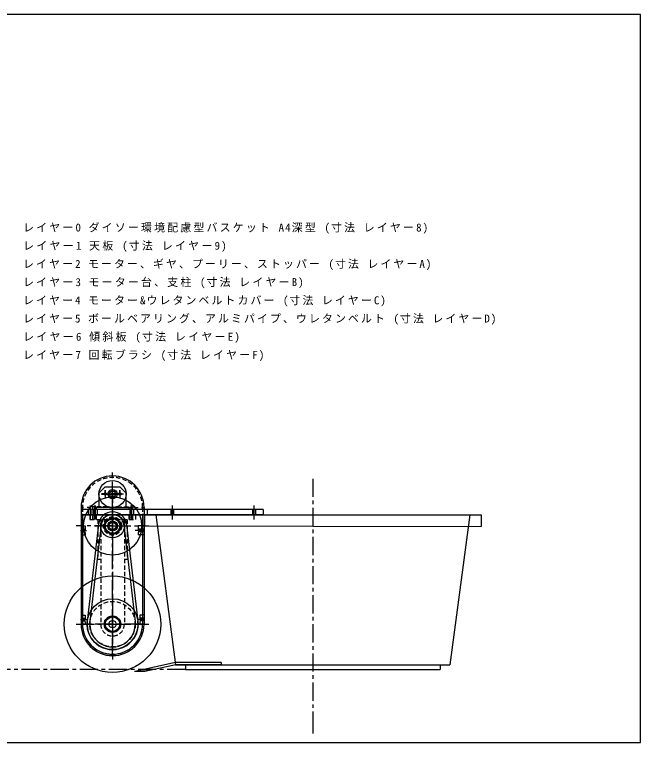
# Model space of a CAD drawing. Units: millimetres, scale not verified. Extents: x -615 to 585, y -397 to 403.
# Drawn here: x -103 to 585, y -397 to 403 of the extents above; entities that cross this region are included whole.
import ezdxf

# ---------------------------------------------------------------- set-up
doc = ezdxf.new("R2010")
doc.units = ezdxf.units.MM
doc.header["$LTSCALE"] = 4
doc.linetypes.add('CHAIN1', pattern=[8, 5, -1, 1, -1])
doc.linetypes.add('DASHED1', pattern=[1.8, 1.2, -0.6])
for name, color, linetype in [('0-0', 7, 'Continuous'), ('0-1', 7, 'CHAIN1'), ('0-2', 7, 'Continuous'), ('0-3', 7, 'DASHED1'), ('0-4', 7, 'DASHED1'), ('0-5', 7, 'Continuous'), ('0-6', 7, 'Continuous'), ('0-7', 7, 'Continuous')]:
    doc.layers.add(name, color=color, linetype=linetype)
doc.styles.add('ＭＳ ゴシック', font='')
doc.styles.get('ＭＳ ゴシック').set_extended_font_data('MS Gothic')

msp = doc.modelspace()

# ---------------------------------------------------------------- linework, layer by layer
at = {"layer": '0-0'}
for p, q in [((584.779, 403.248), (-615.221, 403.248)), ((584.779, -396.752), (584.779, 403.248)), ((39.779, -146.752), (39.779, -158.752)), ((52.279, -146.752), (74.064, -311.352)), ((397.279, -146.752), (375.493, -311.352)), ((39.779, -158.752), (409.779, -159.252)), ((74.064, -311.352), (330.493, -311.352)), ((84.779, -311.352), (84.779, -316.752)), ((118.667, -311.352), (375.493, -311.352)), ((364.779, -311.352), (364.779, -316.752)), ((364.779, -311.352), (364.779, -316.752)), ((129.779, -316.752), (364.779, -316.752))]:
    msp.add_line(p, q, dxfattribs=at)
at = {"layer": '0-0', "color": 4, "linetype": 'CHAIN1'}
for p, q in [((224.779, -106.874), (224.779, -366.752)), ((224.779, -366.752), (224.779, -386.752))]:
    msp.add_line(p, q, dxfattribs=at)
at = {"layer": '0-0'}
for points in [[(-615.221, 403.248), (-615.221, -396.752), (584.779, -396.752)], [(39.779, -146.752), (409.779, -146.752), (409.779, -159.252)], [(84.779, -311.352), (84.779, -316.752), (319.779, -316.752)]]:
    msp.add_lwpolyline(points, dxfattribs=at)
at = {"layer": '0-1', "linetype": 'Continuous'}
for p, q in [((-29.821, -140.752), (-29.821, -146.752)), ((170.179, -140.752), (-29.821, -140.752)), ((42.779, -140.752), (42.779, -146.752)), ((170.179, -140.752), (170.179, -146.752)), ((170.179, -146.752), (-29.821, -146.752))]:
    msp.add_line(p, q, dxfattribs=at)
at = {"layer": '0-1', "linetype": 'DASHED1'}
for p, q in [((-21.821, -140.752), (-21.821, -146.752)), ((-17.821, -140.752), (-17.821, -146.752)), ((-16.221, -140.752), (-16.221, -146.752)), ((-12.221, -140.752), (-12.221, -146.752)), ((23.779, -140.752), (23.779, -146.752)), ((27.779, -140.752), (27.779, -146.752)), ((68.679, -140.752), (68.679, -146.752)), ((71.679, -140.752), (71.679, -146.752)), ((158.679, -140.752), (158.679, -146.752)), ((161.679, -140.752), (161.679, -146.752))]:
    msp.add_line(p, q, dxfattribs=at)
at = {"layer": '0-1', "color": 4}
for p, q in [((-19.821, -136.293), (-19.821, -151.828)), ((-14.221, -136.293), (-14.221, -151.828)), ((25.779, -136.293), (25.779, -151.828)), ((70.179, -136.293), (70.179, -151.828)), ((160.179, -136.293), (160.179, -151.828))]:
    msp.add_line(p, q, dxfattribs=at)
at = {"layer": '0-2', "color": 4, "linetype": 'CHAIN1'}
for p, q in [((-3.221, -123.652), (-3.221, -119.652)), ((4.779, -123.652), (4.779, -113.652)), ((12.779, -123.652), (12.779, -119.652)), ((-3.221, -123.652), (-7.221, -123.652)), ((-3.221, -123.652), (-3.221, -127.652)), ((-3.221, -123.652), (4.779, -123.652)), ((4.779, -123.652), (4.779, -133.652)), ((12.779, -123.652), (4.779, -123.652)), ((12.779, -123.652), (12.779, -127.652)), ((12.779, -123.652), (16.779, -123.652)), ((4.779, -158.852), (4.779, -133.852)), ((4.779, -158.852), (-35.221, -158.852)), ((4.779, -158.852), (44.779, -158.852)), ((4.779, -158.852), (4.779, -196.752)), ((4.779, -236.752), (4.779, -296.752)), ((37.779, -266.752), (-28.221, -266.752))]:
    msp.add_line(p, q, dxfattribs=at)
at = {"layer": '0-2'}
for centre, radius in [((4.779, -123.652), 14.9), ((4.779, -123.652), 5), ((4.779, -158.852), 32), ((-3.221, -123.652), 1.3), ((-3.221, -123.652), 1.04), ((4.779, -123.652), 3.2), ((4.779, -123.652), 1.15), ((12.779, -123.652), 1.3), ((12.779, -123.652), 1.04), ((4.779, -158.852), 13), ((4.779, -158.852), 8), ((4.779, -266.752), 28), ((4.779, -266.752), 4)]:
    msp.add_circle(centre, radius, dxfattribs=at)
at = {"layer": '0-2', "linetype": 'DASHED1'}
for centre, radius in [((4.779, -158.852), 10), ((4.779, -266.752), 25), ((4.779, -266.752), 9)]:
    msp.add_circle(centre, radius, dxfattribs=at)
at = {"layer": '0-3', "color": 4, "linetype": 'CHAIN1'}
for p, q in [((4.779, -138.452), (4.779, -111.644)), ((-3.221, -119.852), (-3.221, -127.852)), ((12.779, -119.852), (12.779, -127.852)), ((-7.221, -123.852), (16.779, -123.852)), ((-15.221, -136.293), (-15.221, -151.828)), ((24.779, -136.293), (24.779, -151.828)), ((4.779, -145.352), (4.779, -266.752)), ((-30.498, -163.752), (-23.863, -163.752)), ((40.055, -163.752), (29.785, -163.752)), ((-30.498, -261.752), (-23.863, -261.752)), ((40.055, -261.752), (33.42, -261.752)), ((4.779, -266.752), (-11.912, -266.752)), ((4.779, -266.752), (22.069, -266.752)), ((4.779, -266.752), (4.779, -305.741))]:
    msp.add_line(p, q, dxfattribs=at)
at = {"layer": '0-3', "linetype": 'Continuous'}
for p, q in [((12.779, -115.852), (19.779, -122.852)), ((19.779, -137.752), (19.779, -122.852)), ((-20.221, -137.752), (-20.221, -140.752)), ((29.779, -137.752), (29.779, -140.752)), ((-28.221, -146.752), (-28.221, -266.752))]:
    msp.add_line(p, q, dxfattribs=at)
at = {"layer": '0-3'}
for p, q in [((-0.588, -137.752), (-20.221, -137.752)), ((29.779, -140.752), (-20.221, -140.752)), ((-17.221, -137.752), (-17.221, -140.752)), ((-13.221, -137.752), (-13.221, -140.752)), ((10.145, -137.752), (29.779, -137.752)), ((22.779, -137.752), (22.779, -140.752)), ((26.779, -137.752), (26.779, -140.752)), ((-20.221, -146.752), (-20.221, -151.752)), ((-20.221, -151.752), (29.852, -151.752)), ((-17.221, -146.752), (-17.221, -151.752)), ((-16.821, -146.752), (-16.821, -151.752)), ((-16.721, -149.612), (-16.721, -149.752)), ((-13.621, -146.752), (-13.621, -151.752)), ((-13.221, -146.752), (-13.221, -151.752)), ((-8.221, -151.752), (-8.221, -266.752)), ((17.779, -151.752), (17.779, -266.752)), ((20.779, -151.752), (20.779, -195.352)), ((22.779, -146.752), (22.779, -151.752)), ((23.179, -146.752), (23.179, -151.752)), ((23.279, -149.612), (23.279, -149.752)), ((26.379, -146.752), (26.379, -151.752)), ((26.779, -146.752), (26.779, -151.752)), ((29.852, -146.752), (29.852, -151.752)), ((-28.221, -158.752), (-25.221, -158.752)), ((-25.221, -158.752), (-25.221, -168.752)), ((-28.221, -162.252), (-25.221, -162.252)), ((-28.221, -162.552), (-25.221, -162.552)), ((-28.221, -164.952), (-25.221, -164.952)), ((-28.221, -165.252), (-25.221, -165.252)), ((37.779, -162.252), (32.779, -162.252)), ((37.779, -162.552), (32.779, -162.552)), ((37.779, -164.952), (32.779, -164.952)), ((37.779, -165.252), (32.779, -165.252)), ((-28.221, -168.752), (-25.221, -168.752)), ((37.779, -168.752), (32.779, -168.752)), ((17.779, -195.352), (20.779, -195.352)), ((-28.221, -256.752), (-25.221, -256.752)), ((-28.221, -260.252), (-25.221, -260.252)), ((-28.221, -260.552), (-25.221, -260.552)), ((-28.221, -262.952), (-25.221, -262.952)), ((-28.221, -263.252), (-25.221, -263.252)), ((-25.221, -256.752), (-25.221, -266.752)), ((34.779, -256.752), (34.779, -266.752)), ((37.779, -256.752), (34.779, -256.752)), ((37.779, -260.252), (34.779, -260.252)), ((37.779, -260.552), (34.779, -260.552)), ((37.779, -262.952), (34.779, -262.952)), ((37.779, -263.252), (34.779, -263.252)), ((-28.221, -266.752), (-25.221, -266.752)), ((37.779, -266.752), (34.779, -266.752))]:
    msp.add_line(p, q, dxfattribs=at)
at = {"layer": '0-3', "linetype": 'Continuous'}
for points in [[(-3.221, -115.852), (-10.221, -122.852), (-10.221, -137.752)], [(-3.221, -115.852), (4.779, -115.852), (12.779, -115.852)], [(-28.221, -146.752), (37.779, -146.752), (37.779, -266.752)]]:
    msp.add_lwpolyline(points, dxfattribs=at)
at = {"layer": '0-3'}
for points in [[(-11.221, -151.752), (-11.221, -195.352), (-8.221, -195.352)], [(37.779, -158.752), (32.779, -158.752), (32.779, -168.752)]]:
    msp.add_lwpolyline(points, dxfattribs=at)
at = {"layer": '0-3', "linetype": 'Continuous'}
for centre, radius in [((4.779, -123.852), 5), ((-3.221, -123.852), 1.3), ((12.779, -123.852), 1.3), ((4.779, -158.852), 5.4), ((4.779, -158.852), 4.4), ((4.779, -158.852), 4), ((4.779, -266.752), 8)]:
    msp.add_circle(centre, radius, dxfattribs=at)
at = {"layer": '0-3'}
for centre, radius, start, end in [((4.779, -123.852), 14.9, 248.88924, 291.11076), ((4.779, -266.752), 13, 180, 0)]:
    msp.add_arc(centre, radius, start, end, dxfattribs=at)
at = {"layer": '0-3', "linetype": 'Continuous'}
msp.add_arc((4.779, -266.752), 33, 180, 0, dxfattribs=at)
at = {"layer": '0-4', "color": 4, "linetype": 'CHAIN1'}
for p, q in [((4.779, -138.452), (4.779, -99.992)), ((4.779, -138.452), (-29.821, -138.452)), ((4.779, -136.752), (4.779, -168.747)), ((4.779, -138.452), (39.379, -138.452)), ((-30.498, -163.713), (-27.344, -163.713)), ((40.055, -163.713), (36.901, -163.713)), ((-30.498, -261.713), (-27.344, -261.713)), ((40.055, -261.613), (36.901, -261.613))]:
    msp.add_line(p, q, dxfattribs=at)
at = {"layer": '0-4', "linetype": 'Continuous'}
for p, q in [((-29.821, -138.452), (-29.821, -266.752)), ((39.379, -138.452), (39.379, -266.752))]:
    msp.add_line(p, q, dxfattribs=at)
at = {"layer": '0-4'}
for p, q in [((-28.221, -138.452), (-28.221, -266.752)), ((37.779, -138.452), (37.779, -266.752)), ((-29.821, -158.752), (-28.221, -158.752)), ((39.379, -158.752), (37.779, -158.752)), ((-29.821, -162.252), (-28.221, -162.252)), ((-29.821, -165.252), (-28.221, -165.252)), ((39.379, -162.252), (37.779, -162.252)), ((39.379, -165.252), (37.779, -165.252)), ((-29.821, -168.752), (-28.221, -168.752)), ((39.379, -168.752), (37.779, -168.752)), ((-29.821, -256.752), (-28.221, -256.752)), ((-29.821, -260.252), (-28.221, -260.252)), ((-29.821, -263.252), (-28.221, -263.252)), ((39.379, -256.652), (37.779, -256.652)), ((39.379, -260.152), (37.779, -260.152)), ((39.379, -263.152), (37.779, -263.152)), ((-29.821, -266.752), (-28.221, -266.752)), ((39.379, -266.652), (37.779, -266.652))]:
    msp.add_line(p, q, dxfattribs=at)
for radius in [8.786, 4.4, 4]:
    msp.add_circle((4.779, -158.838), radius, dxfattribs=at)
at = {"layer": '0-4', "linetype": 'Continuous'}
for centre, start, end in [((4.779, -138.452), 0, 180), ((4.779, -266.752), 180, 0)]:
    msp.add_arc(centre, 34.6, start, end, dxfattribs=at)
at = {"layer": '0-4'}
for centre, start, end in [((4.779, -138.452), 0, 180), ((4.779, -266.752), 180, 0)]:
    msp.add_arc(centre, 33, start, end, dxfattribs=at)
at = {"layer": '0-5', "color": 4, "linetype": 'CHAIN1'}
for p, q in [((4.779, -302.184), (4.779, -135.482)), ((-15.221, -158.852), (24.779, -158.852)), ((-35.221, -266.752), (44.779, -266.752))]:
    msp.add_line(p, q, dxfattribs=at)
at = {"layer": '0-5'}
for p, q in [((-10.617, -157.056), (-23.033, -263.508)), ((-7.637, -157.404), (-20.053, -263.856)), ((17.195, -157.404), (29.61, -263.856)), ((20.174, -157.056), (32.59, -263.508))]:
    msp.add_line(p, q, dxfattribs=at)
for centre, radius in [((4.779, -158.852), 9), ((4.779, -158.852), 8), ((4.779, -158.852), 4), ((4.779, -266.752), 9), ((4.779, -266.752), 8), ((4.779, -266.752), 4)]:
    msp.add_circle(centre, radius, dxfattribs=at)
for centre, radius, start, end in [((4.779, -158.852), 15.5, 6.65254, 173.34746), ((4.779, -158.852), 12.5, 6.65254, 173.34746), ((4.779, -266.752), 28, 173.34746, 6.65254), ((4.779, -266.752), 25, 173.34746, 6.65254)]:
    msp.add_arc(centre, radius, start, end, dxfattribs=at)
at = {"layer": '0-6'}
for p, q in [((74.321, -311.352), (40.177, -318.751)), ((124.064, -311.352), (74.321, -311.352)), ((123.713, -311.352), (74.45, -311.352)), ((124.064, -308.952), (124.064, -311.352)), ((40.177, -318.751), (29.064, -318.751)), ((34.463, -316.752), (48.854, -316.752))]:
    msp.add_line(p, q, dxfattribs=at)
at = {"layer": '0-6', "color": 4, "linetype": 'CHAIN1'}
msp.add_line((84.779, -316.752), (-429.221, -316.752), dxfattribs=at)
at = {"layer": '0-6'}
msp.add_lwpolyline([(124.064, -308.952), (74.064, -308.952), (29.125, -318.69)], dxfattribs=at)
at = {"layer": '0-7'}
for radius in [53, 9, 4]:
    msp.add_circle((4.779, -266.752), radius, dxfattribs=at)

# ---------------------------------------------------------------- texts
at = {"layer": '0-0', "insert": (-93.533, 162.441), "char_height": 8.798, "attachment_point": 7, "style": 'ＭＳ ゴシック'}
msp.add_mtext('\\T1.2;レイヤー0\\~ダイソー環境配慮型バスケット\\~A4深型\\~(寸法\\~レイヤー8)', dxfattribs=at)
at = {"layer": '0-1', "insert": (-93.533, 142.441), "char_height": 8.798, "attachment_point": 7, "style": 'ＭＳ ゴシック'}
msp.add_mtext('\\T1.21;レイヤー1\\~天板\\~(寸法\\~レイヤー9)', dxfattribs=at)
at = {"layer": '0-2', "insert": (-93.533, 122.441), "char_height": 8.798, "attachment_point": 7, "style": 'ＭＳ ゴシック'}
msp.add_mtext('\\T1.19;レイヤー2\\~モーター、ギヤ、プーリー、ストッパー\\~(寸法\\~レイヤーA)', dxfattribs=at)
at = {"layer": '0-3', "insert": (-93.533, 102.441), "char_height": 8.798, "attachment_point": 7, "style": 'ＭＳ ゴシック'}
msp.add_mtext('\\T1.2;レイヤー3\\~モーター台、支柱\\~(寸法\\~レイヤーB)', dxfattribs=at)
at = {"layer": '0-4', "insert": (-93.533, 82.441), "char_height": 8.798, "attachment_point": 7, "style": 'ＭＳ ゴシック'}
msp.add_mtext('\\T1.19;レイヤー4\\~モーター&ウレタンベルトカバー\\~(寸法\\~レイヤーC)', dxfattribs=at)
at = {"layer": '0-5', "insert": (-93.533, 62.441), "char_height": 8.798, "attachment_point": 7, "style": 'ＭＳ ゴシック'}
msp.add_mtext('\\T1.19;レイヤー5\\~ボールベアリング、アルミパイプ、ウレタンベルト\\~(寸法\\~レイヤーD)', dxfattribs=at)
at = {"layer": '0-6', "insert": (-93.533, 42.441), "char_height": 8.798, "attachment_point": 7, "style": 'ＭＳ ゴシック'}
msp.add_mtext('\\T1.21;レイヤー6\\~傾斜板\\~(寸法\\~レイヤーE)', dxfattribs=at)
at = {"layer": '0-7', "insert": (-93.533, 22.441), "char_height": 8.798, "attachment_point": 7, "style": 'ＭＳ ゴシック'}
msp.add_mtext('\\T1.2;レイヤー7\\~回転ブラシ\\~(寸法\\~レイヤーF)', dxfattribs=at)

doc.saveas('drawing.dxf')
